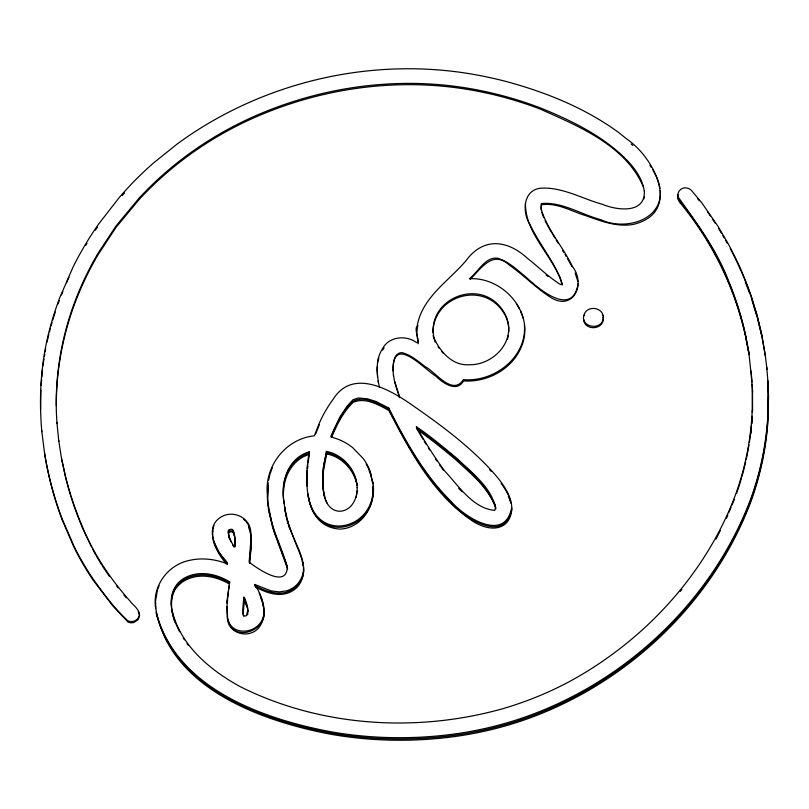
<?xml version="1.0" encoding="UTF-8"?>
<svg xmlns="http://www.w3.org/2000/svg" width="809" height="809" viewBox="0 0 809 809"><rect width="100%" height="100%" fill="white"/><g stroke="black" fill="none" stroke-linecap="round" stroke-linejoin="round"><path stroke-width="1.21" d="M226.904 609.925L226.914 606.497M752.35 390.059L752.289 408.676A324.985 299.593 -6 0 1 734.673 496.999C704.427 575.856 643.327 641.345 569.526 681.532A328.373 302.718 -6 0 1 501.277 709.129C415.432 732.812 320.04 726.745 240.02 686.548C209.713 669.933 179.568 644.753 171.912 609.501M752.562 411.225L752.481 391.334L751.167 371.058M768.419 395.652L767.62 422.369A338.688 312.223 -6 0 1 761.825 462.131A338.091 311.677 -6 0 1 750.58 500.902C710.393 606.952 617.702 690.987 509.367 723.458A342.662 315.884 -6 0 1 459.027 734.643C430.813 738.829 402.164 739.932 373.697 738.142A375.7 346.343 -6 0 1 331.286 733.106C261.944 719.98 175.958 689.369 156.228 613.262M660.326 190.671C662.187 221.272 623.759 230.666 600.854 219.664C581.135 214.537 562.164 201.603 541.443 203.534L541.201 209.956M40.581 409.607L40.854 390.201M234.873 543.122C235.965 553.346 229.402 537.55 228.714 535.285M243.216 611.786L244.126 599.53C242.892 590.59 249.506 611.705 247.918 611.523M524.414 325.056C526.972 357.548 493.864 382.404 463.405 379.643C452.615 396.602 434.969 371.432 425.534 366.902C418.253 361.421 411.114 354.989 402.073 352.623C391.9 352.522 392.638 369.349 393.568 376.225M56.337 405.855C56.114 373.414 61.808 341.085 72.294 310.423A345.574 318.574 -6 0 1 98.061 254.724L116.102 227.309L138.996 199.681A342.632 315.854 -6 0 1 215.113 137.975A345.686 318.675 -6 0 1 250.517 119.358C319.555 87.959 398.018 76.784 472.82 90.335A357.376 329.445 -6 0 1 540.281 109.114C578.657 126.315 625.64 145.276 643.438 186.99M377.227 366.619L377.479 376.62M322.74 476.663L323.893 464.771L326.533 452.666C341.631 455.406 354.332 468.917 356.86 484.035M373 486.169C375.791 530.31 314.58 544.427 308.007 493.905M373.131 487.443C375.922 531.584 314.711 545.701 308.138 495.179M644.369 190.975C645.349 214.415 616.519 210.239 602.24 204.262C582.035 198.69 562.68 187.051 541.201 188.153C522.796 189.619 521.906 212.524 530.168 224.942C538.885 242.882 551.546 258.637 559.798 276.809A59.937 55.245 -6 0 1 561.325 281.219C563.681 285.729 560.324 285.132 557.401 282.493C546.742 275.303 537.54 266.201 527.417 258.304C507.354 239.767 483.206 237.118 466.085 260.599C448.55 281.269 421.964 297.49 417.161 326.148C413.055 329.374 423.178 347.971 414.4 341.155C403.56 335.007 388.391 337.252 382.404 348.861A39.681 36.577 -6 0 0 377.682 360.865L376.974 370.148L378.319 382.252M234.954 547.036L234.792 537.237M307.026 470.828L307.086 486.088M306.884 479.009L307.026 475.561M393.113 370.876C392.355 333.288 424.472 369.45 435.748 376.054C442.321 382.738 456.873 393.022 463.547 380.918C486.421 382.515 510.762 370.128 520.511 348.75C536.761 315.075 504.563 276.769 469.392 278.731C478.271 272.137 485.046 256.443 497.757 258.233C508.689 261.57 517.103 269.882 525.789 276.9C538.642 288.894 572.357 317.977 578.111 283.676M357.153 487.352C357.436 516.809 324.803 520.885 323.266 488.848M357.184 490.881L356.233 497.464M540.978 207.731L541.443 203.534M247.797 610.037L246.523 615.669L244.187 616.145L243.408 614.668M247.665 614.729L247.928 611.311M283.534 492.327C282.563 475.318 292.676 458.036 309.351 453.101L309.22 451.827C287.964 457.894 280.116 482.528 284.06 502.541M212.534 532.069L213.293 527.569M212.575 534.547L212.868 530.957M525.476 203.463C525.183 232.173 549.807 252.752 559.929 278.084A59.937 55.245 -6 0 1 561.456 282.493L562.134 285.092M41.097 385.397L41.623 379.441M41.835 377.065L42.452 369.925M227.107 602.786L228.573 590.56M227.329 603.049L227.602 599.995M268.204 482.842L267.536 496.413L268.254 505.301M268.224 485.248L267.668 497.697M155.54 601.208L157.411 590.064M307.289 468.512L307.804 463.891M307.551 468.633L307.804 466.318M432.916 332.529C433.553 295.234 483.56 280.865 503.4 312.375A37.366 34.453 -6 0 1 508.73 327.514L508.81 331.488M249.455 562.204L251.063 546.035L250.901 535.052M249.587 563.479L251.195 547.309L250.628 532.686M228.158 595.525L228.522 593.068M179.638 631.718C172.095 617.469 165.976 596.941 177.808 583.319A26.313 24.25 -6 0 1 187.132 576.696C200.976 570.537 217.115 574.157 229.604 581.833L226.975 601.512L227.551 617.409M228.755 589.326L229.341 585.595M42.766 366.366L43.989 359.004M44.404 356.557L44.808 354.099M45.223 351.652L45.628 349.195M677.851 196.274L678.094 194.797M678.235 196.071C677.153 199.065 679.004 201.704 680.925 203.797C700.675 227.895 716.845 254.845 728.858 283.585A373.273 344.108 -6 0 1 745.534 336.18L749.063 354.655M308.007 462.697L309.402 455.002M263.815 611.786C264.159 634.478 227.885 639.383 227.278 614.86M511.692 507.728C504.887 543.031 464.862 517.264 451.331 501.701C424.381 475.095 405.612 441.492 388.684 407.958L375.952 401.486L367.438 398.786L358.266 397.967L352.936 399.767L347.031 406.199L339.659 417.404L330.952 436.011L331.569 436.991L338.668 439.479A58.39 53.829 -6 0 1 352.552 447.508L363.261 458.561A59.006 54.395 -6 0 1 370.259 471.748L372.727 482.558M511.824 509.013C505.028 544.305 464.993 518.539 451.462 502.976C424.513 476.37 405.754 442.766 388.816 409.243C378.197 403.61 363.817 394.752 352.158 401.83C342.51 411.832 336.099 424.442 331.083 437.285M417.798 325.107L416.756 333.015L418.192 343.805M268.588 480.506L269.923 474.408M47.023 342.116L48.853 334.168M507.455 339.335L508.396 335.442M643.833 198.893L644.379 196.961M235.055 539.785L234.054 532.342L232.668 529.632L231.728 529.228L229.443 529.521L228.178 531.21L229.635 539.006M228.441 533.758L228.512 530.148M270.327 473.285L272.34 467.632M495.684 507.617L494.663 510.378C473.032 508.487 458.45 485.633 444.647 470.929C434.261 456.873 424.968 442.038 416.413 426.808C430.307 436.051 443.11 446.962 455.973 457.581C471.192 472.426 491.599 486.836 495.816 508.891M157.816 588.972L159.06 585.696M243.853 596.981L242.983 606.619L243.388 615.578M315.652 433.937L319.343 424.685M61.484 294.951L62.839 291.614M331.629 437.447C336.837 424.695 343.178 411.953 353.199 402.316C365.243 397.047 378.42 404.783 388.947 410.517C410.214 451.725 433.604 495.27 473.295 521.532C483.206 527.842 498.607 532.251 507.405 521.785C519.065 505.463 504.917 485.855 493.915 473.275C470.959 447.529 443.18 426.707 414.997 407.069C392.608 391.03 353.573 366.993 333.328 398.999A135.609 125.021 -6 0 0 319.211 423.41L314.367 435.808C285.648 438.68 264.017 466.601 267.405 495.138C266.98 521.127 280.996 543.577 287.508 567.817M726.452 518.347L727.847 515.009M728.778 512.775L731.093 507.203M732.024 504.968L734.339 499.396M213.566 526.507L213.98 525.557M584.219 315.753L584.624 314.853M66.49 282.745L69.018 277.305M715.985 539.118L720.435 530.391M357.204 487.615C356.789 470.525 343.097 454.456 326.401 451.392L323.064 468.816L322.943 482.255A200.126 184.492 -6 0 0 323.347 489.405L323.539 491.397M326.401 451.392L326.664 453.94L323.337 471.374L322.882 479.959M382.536 350.135L384.133 347.88M680.339 591.359L681.926 589.437M470.312 279.186C481.486 267.991 492.792 250.001 509.195 264.998C523.19 274.666 535.022 287.165 549.271 296.488C572.206 312.577 586.828 284.95 572.398 266.424C562.973 246.694 547.238 229.898 541.069 208.682M228.775 532.706L230.848 531.756L232.931 532.18L234.792 537.136M541.585 204.808C556.966 202.331 571.599 211.442 586.05 215.75C601.198 221.15 617.216 227.41 633.538 224.346C682.584 212.322 654.198 157.128 626.217 138.612A360.652 332.469 -6 0 0 617.813 131.887C584.381 107.658 545.357 92.064 505.676 81.365A393.801 363.029 -6 0 0 473.943 74.458C417.262 64.447 358.387 67.784 302.981 83.196A371.462 342.429 -6 0 0 202.452 126.983A365.132 336.605 -6 0 0 176.817 144.275L152.931 163.489A348.032 320.839 -6 0 0 119.55 197.174L98.718 223.921A362.159 333.864 -6 0 0 72.931 267.324L59.553 298.127A379.027 349.407 -6 0 0 48.722 332.893C40.662 365.122 38.862 398.685 41.846 431.723M309.483 454.375C288.742 460.311 280.561 484.106 284.202 503.825M326.664 453.94C341.762 456.68 354.463 470.191 356.991 485.309M255.604 587.091L254.663 584.432L271.116 590.914L279.398 591.905L286.831 590.782A24.088 22.207 -6 0 0 298.066 583.4C301.393 579.032 303.86 573.632 303.476 568.039M254.795 585.706C264.674 590.368 275.839 595.485 286.962 592.057A24.088 22.207 -6 0 0 298.197 584.674C301.524 580.316 303.992 574.916 303.608 569.314M255.674 587.182C265.19 592.137 276.304 596.536 287.094 593.331A24.088 22.207 -6 0 0 298.329 585.949C313.467 565.208 292.049 541.818 287.832 521.208A128.075 118.074 -6 0 1 284.586 506.383M228.583 583.582C216.286 576.564 200.774 573.237 187.395 579.254A26.313 24.25 -6 0 0 178.071 585.868C170.133 594.079 170.598 606.74 173.268 617.055M417.181 429.569C430.752 439.014 443.575 449.511 456.246 460.129C471.141 474.165 489.142 488.029 495.644 508.133M309.22 451.827C304.508 478.544 302.92 526.972 340.083 529.086C363.322 528.186 377.267 502.47 372.595 481.284M546.085 275.02L547.845 276.466M631.172 143.982L632.85 145.499M243.651 519.267L245.39 521.006M458.683 488.282L462.202 491.842M244.126 599.53L247.503 608.317M489.597 469.645L491.083 471.283M441.835 351.642L443.312 353.29M123.979 595.07L126.204 597.73M186.98 643.64L188.507 645.531M697.722 198.741L699.3 200.713M227.531 564.298L218.663 552.173L213.455 540.776M226.287 563.863C219.977 556.056 213.96 547.228 212.676 537.045M116.749 586.141L118.144 587.91M501.125 483.428L502.409 485.137M435.394 458.946L436.84 460.988M439.722 465.064L443.332 470.16M438.063 346.737L439.196 348.345M102.177 565.734L109.367 576.402M707.572 211.837L710.322 215.932M712.385 219.006L715.136 223.112M649.951 165.41L651.275 167.392M183.218 637.907L184.472 639.818M503.046 486.118L505.605 490.021M246.27 521.876L247.594 523.999M556.208 240.051L558.19 243.246M428.376 447.974L429.569 449.905M232.689 544.932L233.922 546.935M562.599 250.436L563.853 252.479M424.209 441.188L425.989 444.111M552.163 233.407L554.893 237.917M423.067 439.317L417.131 429.255M96.059 555.47L101.56 564.702M718.513 228.269L721.638 233.589M722.892 235.722L724.136 237.846M725.39 239.97L727.271 243.165M565.046 254.471L566.179 256.402M567.311 258.334L571.953 266.616M548.947 227.936L551.617 232.507M516.425 303.638L519.327 308.725M547.329 225.013L548.401 226.965M506.11 490.942L508.133 494.633M138.238 611.503L139.654 615.396L138.127 619.664L133.849 622.515L130.795 622.849L128.135 622.172L112.835 605.951L93.379 580.488A318.898 293.98 -6 0 1 74.266 547.824L62.192 519.954A398.382 367.256 -6 0 1 44.647 453.96L41.704 430.449M91.468 546.864L83.914 531.109M92.61 549.038L95.452 554.448M652.6 169.364L656.19 176.352M545.074 220.685L546.793 224.042M254.663 584.432C262.612 596.324 268.325 613.171 259.871 626.247C250.294 640.475 226.156 633.781 227.42 616.134M435.111 342.106C421.711 300.584 480.081 274.666 503.269 311.101A37.366 34.453 -6 0 1 508.598 326.239C510.408 347.617 489.415 365.446 468.917 364.738C451.533 365.901 438.943 350.246 433.037 335.786M230.09 539.987L231 541.949M259.214 593.23L261.944 600.005L263.582 606.811M495.199 504.836C478.23 471.667 445.678 449.946 416.544 428.092L416.413 426.808M296.66 545.822L298.521 550.211M296.205 544.72L287.964 522.493A128.075 118.074 -6 0 1 286.882 518.508M325.542 499.406L326.927 502.793M656.696 177.353L657.859 180.205M298.905 551.141L301.808 558.968M543.719 217.722L541.757 212.342M575.128 273.098L577.889 281.512M508.548 495.715L510.6 501.095M508.274 495.907L511.146 503.451M248.262 525.061L249.364 528.034M248.767 527.326L250.901 535.234M399.717 397.33L394.539 380.877M399.515 397.684L394.671 382.161L393.427 374.951M260.842 597.851L262.076 601.279M520.49 310.757L523.221 318.372M288.429 524.798L289.733 528.965M658.243 181.165L660.073 188.305M173.591 618.086L174.855 622.202M752.107 300.624L757.103 316.976M325.269 498.475L323.6 491.71M371.452 476.562L370.391 473.022A59.006 54.395 -6 0 0 366.174 464.042M370.876 475.48L372.858 483.833M262.399 602.432L263.724 608.085M287.175 566.28L274.342 532.16L269.255 512.077M227.926 619.037C232.203 643.782 268.942 631.121 263.805 608.773M302.111 559.889L303.335 565.966M302.242 561.173L302.89 563.651M247.372 607.043L243.984 598.255L243.256 614.011M156.086 611.988C175.816 688.095 261.813 718.705 331.144 731.832A375.7 346.343 -6 0 0 373.566 736.868C402.033 738.657 430.671 737.545 458.895 733.369A342.662 315.884 -6 0 0 509.225 722.184C617.57 689.713 710.262 605.678 750.449 499.618A338.091 311.677 -6 0 0 761.694 460.857A338.688 312.223 -6 0 0 767.488 421.095L768.196 407.635L767.771 380.584M677.73 196.435C696.691 223.031 716.875 249.951 728.596 281.026A373.273 344.108 -6 0 1 745.271 333.632L748.8 352.107L751.955 381.919M583.602 319.09C584.169 331.012 603.281 330.203 603.393 318.604A9.566 8.818 -6 0 0 603.271 317.037M761.876 335.786L757.325 316.875L751.622 298.177A386.823 356.597 -6 0 0 744.796 279.793M757.75 319.333L762.007 337.06L765.375 356.122M61.514 458.066L65.398 475.925A390.878 360.339 -6 0 0 83.256 528.692C94.431 555.196 110.681 579.244 129.713 600.713C133.161 605.597 143.031 611.513 137.985 618.389C135.7 621.342 131.402 622.414 128.004 620.897C114.615 608.702 103.764 593.877 93.247 579.214A318.898 293.98 -6 0 1 74.135 546.54L62.06 518.68A398.382 367.256 -6 0 1 44.515 452.686M61.899 460.533L65.529 477.199A390.878 360.339 -6 0 0 70.464 494.966M378.187 380.978L379.37 387.157M287.64 569.091L272.572 527.438L268.123 504.027M250.77 533.96C251.741 517.416 231.586 508.507 219.249 518.266C206.022 527.822 214.486 546.945 222.596 557.027C224.973 559.838 231.364 566.381 224.356 562.761C212.939 558.797 200.42 557.674 188.618 560.576C167.847 565.097 152.385 586.009 155.55 607.337M234.661 535.861L232.8 530.906L229.574 530.795L228.31 532.484L228.987 537.843M323.944 493.975L324.358 495.968M644.288 191.197C642.002 175.775 630.949 163.357 619.745 153.265C596.688 132.828 568.484 119.307 540.139 107.84A357.376 329.445 -6 0 0 472.678 89.061C397.876 75.51 319.413 86.684 250.385 118.074A345.686 318.675 -6 0 0 198.276 147.359A342.632 315.854 -6 0 0 138.865 198.407L115.97 226.035L97.919 253.45A345.574 318.574 -6 0 0 72.163 309.139C59.553 345.797 54.031 384.912 57.034 423.603M748.932 353.381L745.402 334.906A373.273 344.108 -6 0 0 728.727 282.311C716.39 252.337 699.016 224.73 678.609 199.631C676.799 196.375 677.679 191.753 680.693 189.448A7.17 6.603 -6 0 1 685.284 187.789L688.631 188.446L691.301 190.236L701.666 202.655L717.755 225.933L727.756 242.953A386.823 356.597 -6 0 1 751.49 296.903L757.194 315.601L761.744 334.511L765.243 354.848M243.115 613.02L243.539 615.942M58.673 440.177L61.646 459.34M287.377 566.543C286.932 589.498 257.555 568.515 249.132 562.204L251.033 537.914M283.929 501.267L284.849 508.932A128.075 118.074 -6 0 0 285.698 513.877M323.742 492.984L323.084 486.846A200.126 184.492 -6 0 1 322.68 479.707L322.619 477.411M765.102 353.563L766.972 369.359M303.203 564.692L303.608 568.231M155.419 606.052C167.18 687.428 260.953 721.183 331.417 734.38A375.7 346.343 -6 0 0 373.829 739.416C402.295 741.206 430.944 740.104 459.158 735.917A342.662 315.884 -6 0 0 509.498 724.743C617.843 692.271 710.524 608.226 750.712 502.177A338.091 311.677 -6 0 0 761.957 463.405A338.688 312.223 -6 0 0 767.761 423.643L768.55 396.926L767.913 381.858M388.684 407.958L388.947 410.517M229.604 581.833L229.736 583.117C217.247 575.432 201.107 571.811 187.263 577.98A26.313 24.25 -6 0 0 177.94 584.594C172.428 590.166 170.932 598.397 171.468 605.971M56.903 422.328L58.814 441.451M766.71 366.811L768.044 383.132M752.097 384.295L752.613 392.608M212.433 533.262L212.807 538.319M226.965 610.987L227.208 614.395M234.923 538.511L235.014 542.819M155.672 602.493L155.692 608.611M369.157 470.848A59.006 54.395 -6 0 1 370.522 474.307M288.105 523.767A128.075 118.074 -6 0 1 286.77 518.781M286.477 517.558A128.075 118.074 -6 0 1 285.941 515.111M745.382 282.21A386.823 356.597 -6 0 1 749.326 292.524M752.188 418.749A324.985 299.593 -6 0 1 751.824 423.754M751.248 430.014A324.985 299.593 -6 0 1 750.843 433.766M377.813 362.149A39.681 36.577 -6 0 1 378.905 357.942M83.388 529.966A390.878 360.339 -6 0 1 70.828 496.15M49.45 331.832A379.027 349.407 -6 0 1 50.38 328.333M51.028 326.007A379.027 349.407 -6 0 1 52.019 322.528M52.716 320.182A379.027 349.407 -6 0 1 55.275 312.021M58.026 303.972A379.027 349.407 -6 0 1 59.269 300.543M85.734 245.42A362.159 333.864 -6 0 1 86.978 243.357M95.432 230.171A362.159 333.864 -6 0 1 97.474 227.187M122.078 195.697A348.032 320.839 -6 0 1 124.505 192.967M752.421 409.951A324.985 299.593 -6 0 1 752.319 412.459M752.127 416.22A324.985 299.593 -6 0 1 751.591 423.734M751.369 426.242A324.985 299.593 -6 0 1 749.356 442.402M748.972 444.879A324.985 299.593 -6 0 1 747.425 453.515M747.182 454.749A324.985 299.593 -6 0 1 746.161 459.654M745.615 462.101A324.985 299.593 -6 0 1 741.883 476.693M741.529 477.907A324.985 299.593 -6 0 1 736.534 493.52M323.216 488.12A200.126 184.492 -6 0 1 322.811 480.981M286.629 517.507A128.075 118.074 -6 0 1 284.717 507.658M730.234 248.565A386.823 356.597 -6 0 1 736.342 260.67M736.868 261.782A386.823 356.597 -6 0 1 744.331 278.65M602.452 314.64A9.566 8.818 -6 0 1 602.867 315.54M603.261 317.33C603.029 331.882 578.101 327.352 584.492 313.579C588.608 305.044 603.281 307.663 603.261 317.33"/></g></svg>
